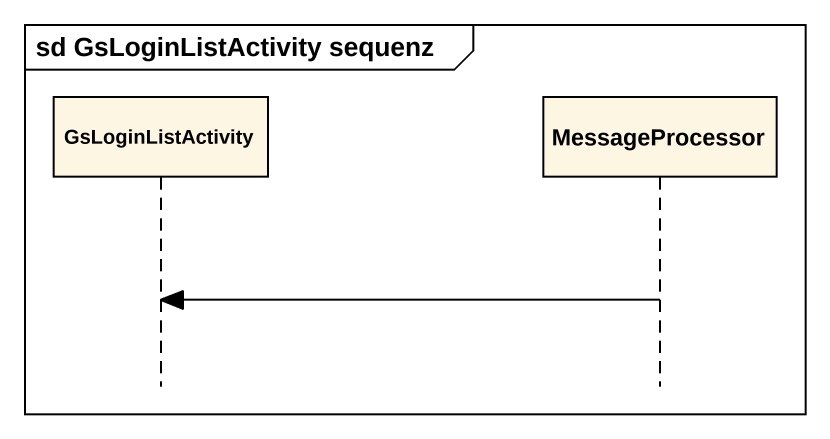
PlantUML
@startuml
mainframe sd GsLoginListActivity sequenz
hide footbox
participant GsLoginListActivity
participant MessageProcessor

MessageProcessor -> GsLoginListActivity
@enduml
